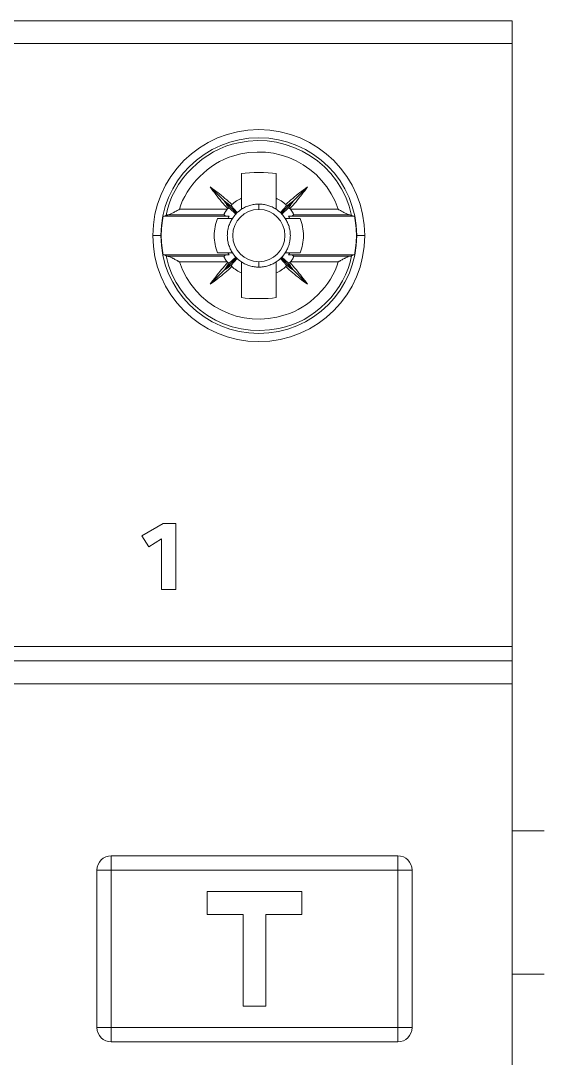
# Model space of a CAD drawing. Header units: millimetres. Extents: x 1359 to 3577, y 1336 to 3557.
# Drawn here: x 2303.99 to 2322.26, y 2776.12 to 2812.34 of the extents above; entities that cross this region are included whole.
import ezdxf

# ---------------------------------------------------------------- set-up
doc = ezdxf.new("R2010")
doc.units = ezdxf.units.MM
doc.layers.add('000-PI-Oprema', color=30, linetype='Continuous', lineweight=5)
doc.layers.add('002-PI-Kabelska kanalica', color=150, linetype='Continuous')

msp = doc.modelspace()

# ---------------------------------------------------------------- linework, layer by layer
at = {"layer": '000-PI-Oprema', "color": 0, "linetype": 'ByBlock', "lineweight": 0, "ltscale": 0.25}
for points in [[(2303.748, 2812.344), (2321.15, 2812.344)], [(2321.15, 2812.344), (2321.15, 2811.544)], [(2321.15, 2811.544), (2303.748, 2811.544)], [(2321.15, 2790.491), (2321.15, 2811.544)], [(2311.699, 2807.007), (2311.699, 2806.149)], [(2312.899, 2807.007), (2312.899, 2806.149)], [(2310.602, 2806.54), (2311.089, 2806.053)], [(2313.509, 2806.053), (2313.996, 2806.54)], [(2311.089, 2806.053), (2311.521, 2805.62)], [(2313.077, 2805.62), (2313.509, 2806.053)], [(2309.53, 2805.762), (2311.194, 2805.762)], [(2311.495, 2805.594), (2311.265, 2805.809)], [(2311.332, 2805.876), (2311.548, 2805.647)], [(2312.299, 2805.943), (2312.299, 2805.755)], [(2313.05, 2805.647), (2313.265, 2805.876)], [(2313.333, 2805.809), (2313.102, 2805.594)], [(2313.403, 2805.762), (2315.068, 2805.762)], [(2309.022, 2805.518), (2311.142, 2805.518)], [(2311.085, 2805.563), (2309.126, 2805.563)], [(2311.213, 2805.443), (2310.859, 2805.443)], [(2313.738, 2805.443), (2313.385, 2805.443)], [(2313.455, 2805.518), (2315.575, 2805.518)], [(2315.472, 2805.563), (2313.513, 2805.563)], [(2308.598, 2804.843), (2308.88, 2804.843)], [(2308.892, 2804.843), (2308.88, 2804.843)], [(2315.706, 2804.843), (2315.717, 2804.843)], [(2315.999, 2804.843), (2315.717, 2804.843)], [(2310.859, 2804.242), (2311.213, 2804.242)], [(2313.385, 2804.242), (2313.738, 2804.242)], [(2309.022, 2804.168), (2311.142, 2804.168)], [(2311.085, 2804.123), (2309.126, 2804.123)], [(2309.53, 2803.923), (2311.194, 2803.923)], [(2311.089, 2803.633), (2311.521, 2804.065)], [(2311.265, 2803.877), (2311.495, 2804.092)], [(2311.548, 2804.039), (2311.332, 2803.809)], [(2312.299, 2803.743), (2312.299, 2803.931)], [(2313.265, 2803.809), (2313.05, 2804.039)], [(2313.077, 2804.065), (2313.509, 2803.633)], [(2313.102, 2804.092), (2313.333, 2803.877)], [(2313.403, 2803.923), (2315.068, 2803.923)], [(2313.455, 2804.168), (2315.575, 2804.168)], [(2315.472, 2804.123), (2313.513, 2804.123)], [(2310.602, 2803.146), (2311.089, 2803.633)], [(2311.699, 2803.537), (2311.699, 2802.678)], [(2312.899, 2803.537), (2312.899, 2802.678)], [(2313.509, 2803.633), (2313.996, 2803.146)], [(2308.219, 2794.36), (2308.954, 2794.791)], [(2308.954, 2794.791), (2309.399, 2794.791)], [(2309.399, 2794.791), (2309.399, 2792.491)], [(2308.453, 2793.975), (2308.219, 2794.36)], [(2308.219, 2794.36), (2308.453, 2793.975)], [(2308.453, 2793.975), (2308.898, 2794.252)], [(2308.898, 2794.252), (2308.453, 2793.975)], [(2308.898, 2792.491), (2308.898, 2794.252)], [(2309.399, 2792.491), (2308.898, 2792.491)], [(2308.898, 2792.491), (2309.399, 2792.491)], [(2285.746, 2790.491), (2321.15, 2790.491)], [(2321.15, 2790.491), (2321.15, 2789.991)], [(2285.746, 2789.991), (2321.15, 2789.991)], [(2321.15, 2789.991), (2321.15, 2789.191)], [(2321.15, 2789.191), (2285.746, 2789.191)], [(2321.15, 2745.685), (2321.15, 2789.191)], [(2307.148, 2783.19), (2307.148, 2782.69)], [(2307.148, 2783.19), (2317.15, 2783.19)], [(2317.15, 2783.19), (2317.15, 2782.69)], [(2306.648, 2777.189), (2306.648, 2782.69)], [(2306.648, 2782.69), (2307.148, 2782.69)], [(2317.15, 2782.69), (2307.148, 2782.69)], [(2307.148, 2782.69), (2307.148, 2777.189)], [(2317.15, 2782.69), (2317.65, 2782.69)], [(2317.15, 2777.189), (2317.15, 2782.69)], [(2317.65, 2782.69), (2317.65, 2777.189)], [(2310.499, 2781.94), (2310.499, 2781.14)], [(2313.799, 2781.94), (2310.499, 2781.94)], [(2313.799, 2781.14), (2313.799, 2781.94)], [(2310.499, 2781.14), (2311.749, 2781.14)], [(2311.749, 2781.14), (2311.749, 2777.939)], [(2312.549, 2781.14), (2313.799, 2781.14)], [(2312.549, 2777.939), (2312.549, 2781.14)], [(2311.749, 2777.939), (2312.549, 2777.939)], [(2306.648, 2777.189), (2307.148, 2777.189)], [(2307.148, 2777.189), (2317.15, 2777.189)], [(2307.148, 2776.689), (2307.148, 2777.189)], [(2317.65, 2777.189), (2317.15, 2777.189)], [(2317.15, 2777.189), (2317.15, 2776.689)], [(2317.15, 2776.689), (2307.148, 2776.689)]]:
    msp.add_lwpolyline(points, dxfattribs=at)
for points, knots in [([(2315.999, 2804.843), (2315.999, 2806.886), (2314.343, 2808.543), (2312.299, 2808.543), (2310.255, 2808.543), (2308.598, 2806.886), (2308.598, 2804.843), (2308.598, 2802.799), (2310.255, 2801.142), (2312.299, 2801.142), (2314.343, 2801.142), (2315.999, 2802.799), (2315.999, 2804.843), (2315.999, 2804.843), (2315.999, 2804.843), (2315.999, 2804.843)], [0, 0, 0, 0, 1, 1, 1, 2, 2, 2, 3, 3, 3, 4, 4, 4, 5, 5, 5, 5]), ([(2315.717, 2804.843), (2315.717, 2806.731), (2314.187, 2808.261), (2312.299, 2808.261), (2310.411, 2808.261), (2308.88, 2806.731), (2308.88, 2804.843)], [0, 0, 0, 0, 1, 1, 1, 2, 2, 2, 2]), ([(2309.059, 2805.547), (2309.265, 2806.747), (2310.395, 2807.876), (2311.594, 2808.083), (2313.384, 2808.472), (2315.15, 2807.337), (2315.539, 2805.547)], [0, 0, 0, 0, 1, 1, 1, 2, 2, 2, 2]), ([(2309.53, 2805.762), (2309.748, 2806.563), (2310.578, 2807.394), (2311.379, 2807.612), (2312.908, 2808.12), (2314.56, 2807.291), (2315.068, 2805.762)], [0, 0, 0, 0, 1, 1, 1, 2, 2, 2, 2]), ([(2310.602, 2806.54), (2310.691, 2806.477), (2310.778, 2806.413), (2310.863, 2806.347), (2310.949, 2806.28), (2311.033, 2806.212), (2311.115, 2806.142), (2311.197, 2806.072), (2311.277, 2806.001), (2311.356, 2805.927)], [0, 0, 0, 0, 1, 1, 1, 2, 2, 2, 3, 3, 3, 3]), ([(2311.214, 2805.786), (2311.141, 2805.864), (2311.069, 2805.945), (2311, 2806.027), (2310.93, 2806.109), (2310.861, 2806.192), (2310.795, 2806.278), (2310.729, 2806.364), (2310.664, 2806.451), (2310.602, 2806.54)], [0, 0, 0, 0, 1, 1, 1, 2, 2, 2, 3, 3, 3, 3]), ([(2313.242, 2805.927), (2313.32, 2806.001), (2313.401, 2806.072), (2313.483, 2806.142), (2313.565, 2806.212), (2313.649, 2806.28), (2313.734, 2806.347), (2313.82, 2806.413), (2313.907, 2806.477), (2313.996, 2806.54)], [0, 0, 0, 0, 1, 1, 1, 2, 2, 2, 3, 3, 3, 3]), ([(2313.996, 2806.54), (2313.933, 2806.451), (2313.869, 2806.364), (2313.802, 2806.278), (2313.736, 2806.192), (2313.668, 2806.109), (2313.598, 2806.027), (2313.528, 2805.945), (2313.457, 2805.864), (2313.384, 2805.786)], [0, 0, 0, 0, 1, 1, 1, 2, 2, 2, 3, 3, 3, 3]), ([(2311.089, 2806.053), (2311.117, 2806.011), (2311.146, 2805.97), (2311.175, 2805.929), (2311.204, 2805.889), (2311.234, 2805.849), (2311.265, 2805.809)], [0, 0, 0, 0, 1, 1, 1, 2, 2, 2, 2]), ([(2311.089, 2806.053), (2311.131, 2806.024), (2311.172, 2805.996), (2311.212, 2805.966), (2311.253, 2805.937), (2311.293, 2805.907), (2311.332, 2805.876)], [0, 0, 0, 0, 1, 1, 1, 2, 2, 2, 2]), ([(2311.699, 2806.149), (2311.699, 2806.105), (2311.699, 2806.061), (2311.699, 2806.018), (2311.699, 2805.975), (2311.699, 2805.933), (2311.699, 2805.891), (2311.699, 2805.849), (2311.699, 2805.807), (2311.699, 2805.765)], [0, 0, 0, 0, 1, 1, 1, 2, 2, 2, 3, 3, 3, 3]), ([(2312.899, 2805.765), (2312.899, 2805.807), (2312.899, 2805.848), (2312.899, 2805.891), (2312.899, 2805.933), (2312.899, 2805.975), (2312.899, 2806.018), (2312.899, 2806.061), (2312.899, 2806.105), (2312.899, 2806.149)], [0, 0, 0, 0, 1, 1, 1, 2, 2, 2, 3, 3, 3, 3]), ([(2313.509, 2806.053), (2313.467, 2806.024), (2313.426, 2805.996), (2313.385, 2805.966), (2313.345, 2805.937), (2313.305, 2805.907), (2313.265, 2805.876)], [0, 0, 0, 0, 1, 1, 1, 2, 2, 2, 2]), ([(2313.509, 2806.053), (2313.481, 2806.011), (2313.452, 2805.97), (2313.422, 2805.929), (2313.393, 2805.889), (2313.363, 2805.849), (2313.333, 2805.809)], [0, 0, 0, 0, 1, 1, 1, 2, 2, 2, 2]), ([(2309.126, 2805.563), (2309.137, 2805.565), (2309.149, 2805.567), (2309.163, 2805.572), (2309.176, 2805.576), (2309.19, 2805.583), (2309.205, 2805.589), (2309.22, 2805.596), (2309.237, 2805.604), (2309.254, 2805.612), (2309.27, 2805.62), (2309.287, 2805.629), (2309.305, 2805.639), (2309.323, 2805.648), (2309.342, 2805.658), (2309.36, 2805.668), (2309.379, 2805.679), (2309.398, 2805.689), (2309.417, 2805.7), (2309.435, 2805.71), (2309.455, 2805.721), (2309.473, 2805.731), (2309.493, 2805.742), (2309.511, 2805.752), (2309.53, 2805.762)], [0, 0, 0, 0, 1, 1, 1, 2, 2, 2, 3, 3, 3, 4, 4, 4, 5, 5, 5, 6, 6, 6, 7, 7, 7, 8, 8, 8, 8]), ([(2311.194, 2805.762), (2311.177, 2805.741), (2311.16, 2805.72), (2311.146, 2805.698), (2311.138, 2805.688), (2311.131, 2805.677), (2311.125, 2805.666), (2311.119, 2805.656), (2311.113, 2805.646), (2311.108, 2805.636), (2311.105, 2805.631), (2311.103, 2805.626), (2311.1, 2805.622), (2311.098, 2805.617), (2311.096, 2805.613), (2311.095, 2805.609), (2311.093, 2805.605), (2311.091, 2805.601), (2311.09, 2805.597), (2311.088, 2805.593), (2311.087, 2805.589), (2311.086, 2805.586), (2311.084, 2805.58), (2311.083, 2805.575), (2311.083, 2805.571), (2311.083, 2805.567), (2311.083, 2805.564), (2311.085, 2805.563)], [0, 0, 0, 0, 1, 1, 1, 2, 2, 2, 3, 3, 3, 4, 4, 4, 5, 5, 5, 6, 6, 6, 7, 7, 7, 8, 8, 8, 9, 9, 9, 9]), ([(2311.265, 2805.809), (2311.261, 2805.806), (2311.258, 2805.804), (2311.254, 2805.802), (2311.251, 2805.8), (2311.248, 2805.798), (2311.245, 2805.796), (2311.242, 2805.795), (2311.24, 2805.793), (2311.237, 2805.792), (2311.234, 2805.791), (2311.232, 2805.79), (2311.229, 2805.789), (2311.227, 2805.789), (2311.224, 2805.788), (2311.221, 2805.787), (2311.219, 2805.787), (2311.217, 2805.787), (2311.214, 2805.786)], [0, 0, 0, 0, 1, 1, 1, 2, 2, 2, 3, 3, 3, 4, 4, 4, 5, 5, 5, 6, 6, 6, 6]), ([(2311.356, 2805.927), (2311.355, 2805.925), (2311.355, 2805.922), (2311.354, 2805.92), (2311.354, 2805.917), (2311.353, 2805.915), (2311.352, 2805.912), (2311.352, 2805.91), (2311.35, 2805.907), (2311.35, 2805.904), (2311.348, 2805.902), (2311.347, 2805.899), (2311.345, 2805.896), (2311.344, 2805.893), (2311.342, 2805.89), (2311.34, 2805.887), (2311.338, 2805.884), (2311.335, 2805.88), (2311.332, 2805.876)], [0, 0, 0, 0, 1, 1, 1, 2, 2, 2, 3, 3, 3, 4, 4, 4, 5, 5, 5, 6, 6, 6, 6]), ([(2312.299, 2803.931), (2311.795, 2803.931), (2311.387, 2804.339), (2311.387, 2804.843), (2311.387, 2805.346), (2311.795, 2805.755), (2312.299, 2805.755)], [0, 0, 0, 0, 1, 1, 1, 2, 2, 2, 2]), ([(2312.299, 2805.943), (2312.246, 2805.943), (2312.193, 2805.939), (2312.141, 2805.931), (2312.089, 2805.924), (2312.038, 2805.912), (2311.987, 2805.897), (2311.961, 2805.89), (2311.936, 2805.881), (2311.911, 2805.872), (2311.886, 2805.863), (2311.862, 2805.852), (2311.838, 2805.841), (2311.79, 2805.819), (2311.744, 2805.794), (2311.699, 2805.765)], [0, 0, 0, 0, 1, 1, 1, 2, 2, 2, 3, 3, 3, 4, 4, 4, 5, 5, 5, 5]), ([(2312.899, 2805.765), (2312.854, 2805.794), (2312.808, 2805.819), (2312.76, 2805.841), (2312.712, 2805.863), (2312.663, 2805.882), (2312.613, 2805.897), (2312.587, 2805.904), (2312.562, 2805.911), (2312.535, 2805.917), (2312.509, 2805.922), (2312.484, 2805.927), (2312.457, 2805.931), (2312.405, 2805.939), (2312.352, 2805.943), (2312.299, 2805.943)], [0, 0, 0, 0, 1, 1, 1, 2, 2, 2, 3, 3, 3, 4, 4, 4, 5, 5, 5, 5]), ([(2312.299, 2805.755), (2312.803, 2805.755), (2313.211, 2805.346), (2313.211, 2804.843), (2313.211, 2804.339), (2312.803, 2803.931), (2312.299, 2803.931)], [0, 0, 0, 0, 1, 1, 1, 2, 2, 2, 2]), ([(2313.265, 2805.876), (2313.262, 2805.88), (2313.26, 2805.884), (2313.258, 2805.887), (2313.256, 2805.89), (2313.254, 2805.893), (2313.252, 2805.896), (2313.251, 2805.899), (2313.25, 2805.902), (2313.248, 2805.904), (2313.247, 2805.907), (2313.246, 2805.91), (2313.246, 2805.913), (2313.245, 2805.915), (2313.244, 2805.917), (2313.244, 2805.92), (2313.243, 2805.922), (2313.242, 2805.925), (2313.242, 2805.927)], [0, 0, 0, 0, 1, 1, 1, 2, 2, 2, 3, 3, 3, 4, 4, 4, 5, 5, 5, 6, 6, 6, 6]), ([(2313.384, 2805.786), (2313.381, 2805.787), (2313.379, 2805.787), (2313.376, 2805.787), (2313.374, 2805.788), (2313.371, 2805.789), (2313.368, 2805.789), (2313.366, 2805.79), (2313.364, 2805.791), (2313.361, 2805.792), (2313.358, 2805.793), (2313.355, 2805.795), (2313.353, 2805.796), (2313.349, 2805.798), (2313.346, 2805.8), (2313.343, 2805.802), (2313.34, 2805.804), (2313.337, 2805.806), (2313.333, 2805.809)], [0, 0, 0, 0, 1, 1, 1, 2, 2, 2, 3, 3, 3, 4, 4, 4, 5, 5, 5, 6, 6, 6, 6]), ([(2313.513, 2805.563), (2313.514, 2805.564), (2313.515, 2805.567), (2313.515, 2805.571), (2313.515, 2805.573), (2313.514, 2805.575), (2313.514, 2805.578), (2313.514, 2805.58), (2313.513, 2805.583), (2313.512, 2805.586), (2313.511, 2805.589), (2313.51, 2805.593), (2313.508, 2805.596), (2313.507, 2805.6), (2313.505, 2805.604), (2313.503, 2805.608), (2313.5, 2805.617), (2313.495, 2805.626), (2313.49, 2805.636), (2313.488, 2805.64), (2313.485, 2805.646), (2313.482, 2805.651), (2313.479, 2805.656), (2313.476, 2805.661), (2313.473, 2805.666), (2313.47, 2805.671), (2313.466, 2805.677), (2313.463, 2805.682), (2313.459, 2805.687), (2313.456, 2805.693), (2313.452, 2805.698), (2313.437, 2805.72), (2313.421, 2805.741), (2313.403, 2805.762)], [0, 0, 0, 0, 1, 1, 1, 2, 2, 2, 3, 3, 3, 4, 4, 4, 5, 5, 5, 6, 6, 6, 7, 7, 7, 8, 8, 8, 9, 9, 9, 10, 10, 10, 11, 11, 11, 11]), ([(2315.068, 2805.762), (2315.086, 2805.752), (2315.105, 2805.742), (2315.124, 2805.731), (2315.143, 2805.721), (2315.162, 2805.71), (2315.18, 2805.7), (2315.199, 2805.689), (2315.218, 2805.679), (2315.237, 2805.669), (2315.255, 2805.659), (2315.273, 2805.649), (2315.291, 2805.639), (2315.309, 2805.63), (2315.327, 2805.621), (2315.343, 2805.612), (2315.36, 2805.604), (2315.376, 2805.596), (2315.392, 2805.589), (2315.407, 2805.583), (2315.422, 2805.577), (2315.435, 2805.572), (2315.449, 2805.567), (2315.461, 2805.565), (2315.472, 2805.563)], [0, 0, 0, 0, 1, 1, 1, 2, 2, 2, 3, 3, 3, 4, 4, 4, 5, 5, 5, 6, 6, 6, 7, 7, 7, 8, 8, 8, 8]), ([(2309.022, 2805.518), (2309.015, 2805.518), (2309.008, 2805.518), (2309.001, 2805.518), (2308.994, 2805.518), (2308.988, 2805.518), (2308.981, 2805.518), (2308.974, 2805.518), (2308.967, 2805.518), (2308.96, 2805.518)], [0, 0, 0, 0, 1, 1, 1, 2, 2, 2, 3, 3, 3, 3]), ([(2309.059, 2805.547), (2309.052, 2805.542), (2309.046, 2805.537), (2309.04, 2805.532), (2309.034, 2805.527), (2309.028, 2805.523), (2309.022, 2805.518)], [0, 0, 0, 0, 1, 1, 1, 2, 2, 2, 2]), ([(2309.059, 2805.547), (2309.062, 2805.55), (2309.07, 2805.553), (2309.081, 2805.555), (2309.087, 2805.557), (2309.093, 2805.558), (2309.101, 2805.559), (2309.108, 2805.561), (2309.117, 2805.562), (2309.126, 2805.563)], [0, 0, 0, 0, 1, 1, 1, 2, 2, 2, 3, 3, 3, 3]), ([(2310.859, 2805.443), (2310.782, 2805.256), (2310.74, 2805.05), (2310.74, 2804.843), (2310.74, 2804.636), (2310.782, 2804.429), (2310.859, 2804.242)], [0, 0, 0, 0, 1, 1, 1, 2, 2, 2, 2]), ([(2311.085, 2805.563), (2311.094, 2805.556), (2311.104, 2805.548), (2311.114, 2805.541), (2311.123, 2805.533), (2311.133, 2805.525), (2311.142, 2805.518)], [0, 0, 0, 0, 1, 1, 1, 2, 2, 2, 2]), ([(2311.258, 2805.518), (2311.239, 2805.518), (2311.219, 2805.518), (2311.2, 2805.518), (2311.181, 2805.518), (2311.162, 2805.518), (2311.142, 2805.518)], [0, 0, 0, 0, 1, 1, 1, 2, 2, 2, 2]), ([(2311.377, 2805.443), (2311.347, 2805.398), (2311.322, 2805.352), (2311.301, 2805.304), (2311.279, 2805.256), (2311.26, 2805.207), (2311.245, 2805.156), (2311.241, 2805.144), (2311.237, 2805.131), (2311.234, 2805.118), (2311.231, 2805.105), (2311.228, 2805.092), (2311.225, 2805.079), (2311.219, 2805.053), (2311.214, 2805.027), (2311.21, 2805.001), (2311.203, 2804.949), (2311.199, 2804.896), (2311.199, 2804.844), (2311.199, 2804.817), (2311.2, 2804.791), (2311.201, 2804.765), (2311.203, 2804.738), (2311.206, 2804.712), (2311.21, 2804.685), (2311.218, 2804.633), (2311.229, 2804.581), (2311.244, 2804.531), (2311.259, 2804.481), (2311.278, 2804.431), (2311.3, 2804.382), (2311.322, 2804.334), (2311.347, 2804.287), (2311.377, 2804.242)], [0, 0, 0, 0, 1, 1, 1, 2, 2, 2, 3, 3, 3, 4, 4, 4, 5, 5, 5, 6, 6, 6, 7, 7, 7, 8, 8, 8, 9, 9, 9, 10, 10, 10, 11, 11, 11, 11]), ([(2311.377, 2805.443), (2311.35, 2805.443), (2311.323, 2805.443), (2311.295, 2805.443), (2311.268, 2805.443), (2311.241, 2805.443), (2311.213, 2805.443)], [0, 0, 0, 0, 1, 1, 1, 2, 2, 2, 2]), ([(2313.385, 2805.443), (2313.357, 2805.443), (2313.33, 2805.443), (2313.303, 2805.443), (2313.275, 2805.443), (2313.248, 2805.443), (2313.221, 2805.443)], [0, 0, 0, 0, 1, 1, 1, 2, 2, 2, 2]), ([(2313.221, 2804.242), (2313.25, 2804.287), (2313.275, 2804.334), (2313.297, 2804.382), (2313.319, 2804.429), (2313.338, 2804.478), (2313.353, 2804.529), (2313.357, 2804.542), (2313.36, 2804.555), (2313.364, 2804.568), (2313.367, 2804.58), (2313.37, 2804.594), (2313.373, 2804.606), (2313.379, 2804.632), (2313.384, 2804.659), (2313.387, 2804.684), (2313.395, 2804.736), (2313.399, 2804.789), (2313.399, 2804.842), (2313.399, 2804.868), (2313.398, 2804.894), (2313.396, 2804.921), (2313.394, 2804.947), (2313.391, 2804.974), (2313.388, 2805), (2313.38, 2805.053), (2313.368, 2805.104), (2313.353, 2805.155), (2313.339, 2805.205), (2313.32, 2805.255), (2313.298, 2805.303), (2313.276, 2805.351), (2313.25, 2805.398), (2313.221, 2805.443)], [0, 0, 0, 0, 1, 1, 1, 2, 2, 2, 3, 3, 3, 4, 4, 4, 5, 5, 5, 6, 6, 6, 7, 7, 7, 8, 8, 8, 9, 9, 9, 10, 10, 10, 11, 11, 11, 11]), ([(2313.455, 2805.518), (2313.436, 2805.518), (2313.417, 2805.518), (2313.397, 2805.518), (2313.378, 2805.518), (2313.359, 2805.518), (2313.34, 2805.518)], [0, 0, 0, 0, 1, 1, 1, 2, 2, 2, 2]), ([(2313.455, 2805.518), (2313.465, 2805.525), (2313.474, 2805.533), (2313.484, 2805.541), (2313.494, 2805.548), (2313.503, 2805.556), (2313.513, 2805.563)], [0, 0, 0, 0, 1, 1, 1, 2, 2, 2, 2]), ([(2313.738, 2804.242), (2313.816, 2804.429), (2313.858, 2804.636), (2313.858, 2804.843), (2313.858, 2805.05), (2313.816, 2805.256), (2313.738, 2805.443)], [0, 0, 0, 0, 1, 1, 1, 2, 2, 2, 2]), ([(2315.472, 2805.563), (2315.49, 2805.561), (2315.505, 2805.558), (2315.517, 2805.556), (2315.522, 2805.554), (2315.527, 2805.553), (2315.531, 2805.552), (2315.535, 2805.55), (2315.537, 2805.548), (2315.539, 2805.547)], [0, 0, 0, 0, 1, 1, 1, 2, 2, 2, 3, 3, 3, 3]), ([(2315.575, 2805.518), (2315.569, 2805.523), (2315.564, 2805.527), (2315.557, 2805.532), (2315.551, 2805.537), (2315.545, 2805.542), (2315.539, 2805.547)], [0, 0, 0, 0, 1, 1, 1, 2, 2, 2, 2]), ([(2315.638, 2805.518), (2315.631, 2805.518), (2315.624, 2805.518), (2315.617, 2805.518), (2315.61, 2805.518), (2315.603, 2805.518), (2315.596, 2805.518), (2315.589, 2805.518), (2315.582, 2805.518), (2315.575, 2805.518)], [0, 0, 0, 0, 1, 1, 1, 2, 2, 2, 3, 3, 3, 3]), ([(2308.88, 2804.843), (2308.88, 2802.955), (2310.411, 2801.424), (2312.299, 2801.424), (2314.187, 2801.424), (2315.717, 2802.955), (2315.717, 2804.843)], [0, 0, 0, 0, 1, 1, 1, 2, 2, 2, 2]), ([(2311.213, 2804.242), (2311.241, 2804.242), (2311.268, 2804.242), (2311.295, 2804.242), (2311.323, 2804.242), (2311.35, 2804.242), (2311.377, 2804.242)], [0, 0, 0, 0, 1, 1, 1, 2, 2, 2, 2]), ([(2313.221, 2804.242), (2313.248, 2804.242), (2313.275, 2804.242), (2313.302, 2804.242), (2313.33, 2804.242), (2313.357, 2804.242), (2313.385, 2804.242)], [0, 0, 0, 0, 1, 1, 1, 2, 2, 2, 2]), ([(2308.96, 2804.168), (2308.967, 2804.168), (2308.974, 2804.168), (2308.981, 2804.168), (2308.988, 2804.168), (2308.994, 2804.168), (2309.001, 2804.168), (2309.008, 2804.168), (2309.015, 2804.168), (2309.022, 2804.168)], [0, 0, 0, 0, 1, 1, 1, 2, 2, 2, 3, 3, 3, 3]), ([(2309.022, 2804.168), (2309.028, 2804.163), (2309.034, 2804.158), (2309.04, 2804.153), (2309.046, 2804.148), (2309.052, 2804.143), (2309.059, 2804.138)], [0, 0, 0, 0, 1, 1, 1, 2, 2, 2, 2]), ([(2315.539, 2804.138), (2315.332, 2802.938), (2314.203, 2801.809), (2313.003, 2801.602), (2311.214, 2801.213), (2309.447, 2802.349), (2309.059, 2804.138)], [0, 0, 0, 0, 1, 1, 1, 2, 2, 2, 2]), ([(2309.126, 2804.123), (2309.107, 2804.125), (2309.092, 2804.127), (2309.081, 2804.13), (2309.075, 2804.132), (2309.071, 2804.133), (2309.067, 2804.134), (2309.063, 2804.136), (2309.06, 2804.137), (2309.059, 2804.138)], [0, 0, 0, 0, 1, 1, 1, 2, 2, 2, 3, 3, 3, 3]), ([(2309.53, 2803.923), (2309.525, 2803.926), (2309.521, 2803.928), (2309.516, 2803.931), (2309.512, 2803.933), (2309.507, 2803.936), (2309.502, 2803.938), (2309.493, 2803.943), (2309.484, 2803.948), (2309.475, 2803.954), (2309.456, 2803.964), (2309.438, 2803.974), (2309.42, 2803.984), (2309.384, 2804.004), (2309.349, 2804.023), (2309.313, 2804.042), (2309.305, 2804.047), (2309.296, 2804.052), (2309.287, 2804.056), (2309.279, 2804.061), (2309.27, 2804.065), (2309.262, 2804.07), (2309.245, 2804.078), (2309.228, 2804.086), (2309.212, 2804.093), (2309.196, 2804.101), (2309.18, 2804.107), (2309.166, 2804.112), (2309.159, 2804.115), (2309.152, 2804.117), (2309.145, 2804.118), (2309.138, 2804.12), (2309.132, 2804.122), (2309.126, 2804.123)], [0, 0, 0, 0, 1, 1, 1, 2, 2, 2, 3, 3, 3, 4, 4, 4, 5, 5, 5, 6, 6, 6, 7, 7, 7, 8, 8, 8, 9, 9, 9, 10, 10, 10, 11, 11, 11, 11]), ([(2315.068, 2803.923), (2314.85, 2803.122), (2314.019, 2802.291), (2313.218, 2802.074), (2311.689, 2801.566), (2310.038, 2802.394), (2309.53, 2803.923)], [0, 0, 0, 0, 1, 1, 1, 2, 2, 2, 2]), ([(2310.602, 2803.146), (2310.664, 2803.234), (2310.729, 2803.322), (2310.795, 2803.407), (2310.861, 2803.493), (2310.93, 2803.577), (2311, 2803.659), (2311.069, 2803.741), (2311.141, 2803.821), (2311.214, 2803.899)], [0, 0, 0, 0, 1, 1, 1, 2, 2, 2, 3, 3, 3, 3]), ([(2311.085, 2804.123), (2311.083, 2804.121), (2311.083, 2804.118), (2311.083, 2804.115), (2311.083, 2804.113), (2311.083, 2804.111), (2311.084, 2804.108), (2311.084, 2804.105), (2311.085, 2804.103), (2311.086, 2804.099), (2311.087, 2804.096), (2311.088, 2804.093), (2311.089, 2804.089), (2311.091, 2804.085), (2311.093, 2804.081), (2311.094, 2804.077), (2311.098, 2804.069), (2311.102, 2804.06), (2311.108, 2804.05), (2311.11, 2804.045), (2311.113, 2804.04), (2311.116, 2804.035), (2311.119, 2804.03), (2311.121, 2804.024), (2311.125, 2804.019), (2311.128, 2804.014), (2311.131, 2804.009), (2311.135, 2804.003), (2311.138, 2803.998), (2311.142, 2803.992), (2311.146, 2803.987), (2311.16, 2803.965), (2311.177, 2803.944), (2311.194, 2803.923)], [0, 0, 0, 0, 1, 1, 1, 2, 2, 2, 3, 3, 3, 4, 4, 4, 5, 5, 5, 6, 6, 6, 7, 7, 7, 8, 8, 8, 9, 9, 9, 10, 10, 10, 11, 11, 11, 11]), ([(2311.142, 2804.168), (2311.133, 2804.16), (2311.123, 2804.153), (2311.114, 2804.145), (2311.104, 2804.138), (2311.094, 2804.13), (2311.085, 2804.123)], [0, 0, 0, 0, 1, 1, 1, 2, 2, 2, 2]), ([(2311.089, 2803.633), (2311.117, 2803.675), (2311.146, 2803.716), (2311.175, 2803.756), (2311.204, 2803.797), (2311.234, 2803.837), (2311.265, 2803.877)], [0, 0, 0, 0, 1, 1, 1, 2, 2, 2, 2]), ([(2311.142, 2804.168), (2311.162, 2804.168), (2311.181, 2804.168), (2311.2, 2804.168), (2311.219, 2804.168), (2311.239, 2804.168), (2311.258, 2804.168)], [0, 0, 0, 0, 1, 1, 1, 2, 2, 2, 2]), ([(2311.214, 2803.899), (2311.217, 2803.899), (2311.219, 2803.899), (2311.221, 2803.898), (2311.224, 2803.898), (2311.227, 2803.897), (2311.229, 2803.896), (2311.232, 2803.895), (2311.234, 2803.895), (2311.237, 2803.893), (2311.24, 2803.892), (2311.243, 2803.891), (2311.245, 2803.889), (2311.248, 2803.888), (2311.251, 2803.886), (2311.254, 2803.884), (2311.258, 2803.882), (2311.261, 2803.879), (2311.265, 2803.877)], [0, 0, 0, 0, 1, 1, 1, 2, 2, 2, 3, 3, 3, 4, 4, 4, 5, 5, 5, 6, 6, 6, 6]), ([(2311.699, 2803.921), (2311.744, 2803.892), (2311.79, 2803.866), (2311.837, 2803.844), (2311.885, 2803.822), (2311.935, 2803.804), (2311.985, 2803.789), (2312.01, 2803.781), (2312.036, 2803.775), (2312.062, 2803.769), (2312.088, 2803.763), (2312.114, 2803.758), (2312.141, 2803.754), (2312.193, 2803.746), (2312.246, 2803.743), (2312.299, 2803.743)], [0, 0, 0, 0, 1, 1, 1, 2, 2, 2, 3, 3, 3, 4, 4, 4, 5, 5, 5, 5]), ([(2311.699, 2803.921), (2311.699, 2803.879), (2311.699, 2803.837), (2311.699, 2803.795), (2311.699, 2803.753), (2311.699, 2803.71), (2311.699, 2803.667), (2311.699, 2803.624), (2311.699, 2803.58), (2311.699, 2803.537)], [0, 0, 0, 0, 1, 1, 1, 2, 2, 2, 3, 3, 3, 3]), ([(2312.299, 2803.743), (2312.352, 2803.743), (2312.405, 2803.746), (2312.457, 2803.754), (2312.509, 2803.762), (2312.56, 2803.773), (2312.611, 2803.788), (2312.636, 2803.796), (2312.661, 2803.804), (2312.686, 2803.814), (2312.711, 2803.823), (2312.736, 2803.833), (2312.76, 2803.844), (2312.808, 2803.866), (2312.854, 2803.892), (2312.899, 2803.921)], [0, 0, 0, 0, 1, 1, 1, 2, 2, 2, 3, 3, 3, 4, 4, 4, 5, 5, 5, 5]), ([(2312.899, 2803.537), (2312.899, 2803.58), (2312.899, 2803.624), (2312.899, 2803.667), (2312.899, 2803.71), (2312.899, 2803.753), (2312.899, 2803.795), (2312.899, 2803.837), (2312.899, 2803.879), (2312.899, 2803.921)], [0, 0, 0, 0, 1, 1, 1, 2, 2, 2, 3, 3, 3, 3]), ([(2313.333, 2803.877), (2313.337, 2803.879), (2313.34, 2803.882), (2313.343, 2803.884), (2313.346, 2803.886), (2313.349, 2803.888), (2313.353, 2803.889), (2313.355, 2803.891), (2313.358, 2803.892), (2313.361, 2803.893), (2313.364, 2803.895), (2313.366, 2803.895), (2313.368, 2803.896), (2313.371, 2803.897), (2313.374, 2803.898), (2313.376, 2803.898), (2313.379, 2803.899), (2313.381, 2803.899), (2313.384, 2803.899)], [0, 0, 0, 0, 1, 1, 1, 2, 2, 2, 3, 3, 3, 4, 4, 4, 5, 5, 5, 6, 6, 6, 6]), ([(2313.509, 2803.633), (2313.481, 2803.675), (2313.452, 2803.716), (2313.422, 2803.756), (2313.393, 2803.797), (2313.363, 2803.837), (2313.333, 2803.877)], [0, 0, 0, 0, 1, 1, 1, 2, 2, 2, 2]), ([(2313.34, 2804.168), (2313.359, 2804.168), (2313.378, 2804.168), (2313.397, 2804.168), (2313.417, 2804.168), (2313.436, 2804.168), (2313.455, 2804.168)], [0, 0, 0, 0, 1, 1, 1, 2, 2, 2, 2]), ([(2313.384, 2803.899), (2313.457, 2803.821), (2313.528, 2803.741), (2313.598, 2803.659), (2313.668, 2803.577), (2313.736, 2803.493), (2313.802, 2803.407), (2313.869, 2803.322), (2313.933, 2803.234), (2313.996, 2803.146)], [0, 0, 0, 0, 1, 1, 1, 2, 2, 2, 3, 3, 3, 3]), ([(2313.403, 2803.923), (2313.421, 2803.944), (2313.437, 2803.965), (2313.452, 2803.987), (2313.459, 2803.998), (2313.466, 2804.009), (2313.473, 2804.019), (2313.479, 2804.03), (2313.485, 2804.04), (2313.49, 2804.05), (2313.493, 2804.054), (2313.495, 2804.059), (2313.497, 2804.064), (2313.499, 2804.068), (2313.501, 2804.073), (2313.503, 2804.077), (2313.505, 2804.081), (2313.507, 2804.085), (2313.508, 2804.089), (2313.51, 2804.092), (2313.511, 2804.096), (2313.512, 2804.099), (2313.514, 2804.105), (2313.515, 2804.111), (2313.515, 2804.115), (2313.515, 2804.118), (2313.514, 2804.121), (2313.513, 2804.123)], [0, 0, 0, 0, 1, 1, 1, 2, 2, 2, 3, 3, 3, 4, 4, 4, 5, 5, 5, 6, 6, 6, 7, 7, 7, 8, 8, 8, 9, 9, 9, 9]), ([(2313.513, 2804.123), (2313.503, 2804.13), (2313.494, 2804.138), (2313.484, 2804.145), (2313.474, 2804.153), (2313.465, 2804.16), (2313.455, 2804.168)], [0, 0, 0, 0, 1, 1, 1, 2, 2, 2, 2]), ([(2315.472, 2804.123), (2315.46, 2804.121), (2315.446, 2804.117), (2315.432, 2804.112), (2315.424, 2804.109), (2315.417, 2804.107), (2315.409, 2804.104), (2315.402, 2804.101), (2315.394, 2804.097), (2315.386, 2804.093), (2315.37, 2804.086), (2315.353, 2804.078), (2315.336, 2804.07), (2315.328, 2804.065), (2315.319, 2804.061), (2315.311, 2804.056), (2315.302, 2804.052), (2315.293, 2804.047), (2315.285, 2804.043), (2315.249, 2804.024), (2315.214, 2804.004), (2315.178, 2803.984), (2315.159, 2803.974), (2315.141, 2803.964), (2315.123, 2803.954), (2315.114, 2803.949), (2315.105, 2803.943), (2315.095, 2803.939), (2315.086, 2803.933), (2315.077, 2803.928), (2315.068, 2803.923)], [0, 0, 0, 0, 1, 1, 1, 2, 2, 2, 3, 3, 3, 4, 4, 4, 5, 5, 5, 6, 6, 6, 7, 7, 7, 8, 8, 8, 9, 9, 9, 10, 10, 10, 10]), ([(2315.539, 2804.138), (2315.536, 2804.136), (2315.528, 2804.133), (2315.517, 2804.13), (2315.511, 2804.129), (2315.504, 2804.127), (2315.497, 2804.126), (2315.489, 2804.125), (2315.481, 2804.124), (2315.472, 2804.123)], [0, 0, 0, 0, 1, 1, 1, 2, 2, 2, 3, 3, 3, 3]), ([(2315.539, 2804.138), (2315.545, 2804.143), (2315.551, 2804.148), (2315.557, 2804.153), (2315.564, 2804.158), (2315.569, 2804.163), (2315.575, 2804.168)], [0, 0, 0, 0, 1, 1, 1, 2, 2, 2, 2]), ([(2315.575, 2804.168), (2315.582, 2804.168), (2315.589, 2804.168), (2315.596, 2804.168), (2315.603, 2804.168), (2315.61, 2804.168), (2315.617, 2804.168), (2315.624, 2804.168), (2315.631, 2804.168), (2315.638, 2804.168)], [0, 0, 0, 0, 1, 1, 1, 2, 2, 2, 3, 3, 3, 3]), ([(2311.356, 2803.758), (2311.277, 2803.685), (2311.197, 2803.613), (2311.115, 2803.543), (2311.033, 2803.474), (2310.949, 2803.405), (2310.863, 2803.339), (2310.778, 2803.273), (2310.691, 2803.208), (2310.602, 2803.146)], [0, 0, 0, 0, 1, 1, 1, 2, 2, 2, 3, 3, 3, 3]), ([(2311.089, 2803.633), (2311.131, 2803.661), (2311.172, 2803.69), (2311.212, 2803.719), (2311.253, 2803.748), (2311.293, 2803.778), (2311.332, 2803.809)], [0, 0, 0, 0, 1, 1, 1, 2, 2, 2, 2]), ([(2311.332, 2803.809), (2311.336, 2803.805), (2311.338, 2803.801), (2311.34, 2803.798), (2311.342, 2803.795), (2311.344, 2803.792), (2311.345, 2803.789), (2311.347, 2803.786), (2311.348, 2803.784), (2311.35, 2803.781), (2311.35, 2803.778), (2311.352, 2803.776), (2311.352, 2803.773), (2311.353, 2803.77), (2311.354, 2803.768), (2311.354, 2803.766), (2311.355, 2803.763), (2311.355, 2803.76), (2311.356, 2803.758)], [0, 0, 0, 0, 1, 1, 1, 2, 2, 2, 3, 3, 3, 4, 4, 4, 5, 5, 5, 6, 6, 6, 6]), ([(2313.242, 2803.758), (2313.242, 2803.76), (2313.243, 2803.763), (2313.244, 2803.766), (2313.244, 2803.768), (2313.245, 2803.77), (2313.246, 2803.773), (2313.246, 2803.776), (2313.247, 2803.778), (2313.248, 2803.781), (2313.25, 2803.784), (2313.251, 2803.786), (2313.253, 2803.789), (2313.254, 2803.792), (2313.256, 2803.795), (2313.258, 2803.799), (2313.26, 2803.801), (2313.262, 2803.805), (2313.265, 2803.809)], [0, 0, 0, 0, 1, 1, 1, 2, 2, 2, 3, 3, 3, 4, 4, 4, 5, 5, 5, 6, 6, 6, 6]), ([(2313.996, 2803.146), (2313.907, 2803.208), (2313.82, 2803.273), (2313.734, 2803.339), (2313.649, 2803.405), (2313.565, 2803.474), (2313.483, 2803.543), (2313.401, 2803.613), (2313.32, 2803.685), (2313.242, 2803.758)], [0, 0, 0, 0, 1, 1, 1, 2, 2, 2, 3, 3, 3, 3]), ([(2313.509, 2803.633), (2313.467, 2803.661), (2313.426, 2803.69), (2313.385, 2803.719), (2313.345, 2803.748), (2313.305, 2803.778), (2313.265, 2803.809)], [0, 0, 0, 0, 1, 1, 1, 2, 2, 2, 2])]:
    msp.add_open_spline(points, degree=3, knots=knots, dxfattribs=at)
for points in [[(2311.699, 2807.007), (2312.01, 2807.055), (2312.588, 2807.055), (2312.899, 2807.007)], [(2311.699, 2806.149), (2311.599, 2806.108), (2311.434, 2806.002), (2311.356, 2805.927)], [(2313.242, 2805.927), (2313.163, 2806.002), (2312.999, 2806.108), (2312.899, 2806.149)], [(2311.214, 2805.786), (2311.209, 2805.78), (2311.199, 2805.768), (2311.194, 2805.762)], [(2311.548, 2805.647), (2311.541, 2805.64), (2311.527, 2805.627), (2311.521, 2805.62)], [(2311.548, 2805.647), (2311.583, 2805.681), (2311.656, 2805.739), (2311.699, 2805.765)], [(2313.05, 2805.647), (2313.015, 2805.681), (2312.941, 2805.739), (2312.899, 2805.765)], [(2313.077, 2805.62), (2313.07, 2805.627), (2313.057, 2805.64), (2313.05, 2805.647)], [(2313.403, 2805.762), (2313.399, 2805.768), (2313.389, 2805.78), (2313.384, 2805.786)], [(2308.96, 2805.518), (2308.92, 2805.346), (2308.887, 2805.019), (2308.892, 2804.843)], [(2311.258, 2805.518), (2311.245, 2805.499), (2311.223, 2805.462), (2311.213, 2805.443)], [(2311.377, 2805.443), (2311.403, 2805.485), (2311.46, 2805.558), (2311.495, 2805.594)], [(2311.521, 2805.62), (2311.514, 2805.614), (2311.501, 2805.601), (2311.495, 2805.594)], [(2313.102, 2805.594), (2313.096, 2805.601), (2313.083, 2805.614), (2313.077, 2805.62)], [(2313.221, 2805.443), (2313.195, 2805.485), (2313.138, 2805.558), (2313.102, 2805.594)], [(2313.385, 2805.443), (2313.374, 2805.462), (2313.352, 2805.499), (2313.34, 2805.518)], [(2315.706, 2804.843), (2315.711, 2805.019), (2315.678, 2805.346), (2315.638, 2805.518)], [(2308.892, 2804.843), (2308.887, 2804.667), (2308.92, 2804.34), (2308.96, 2804.168)], [(2315.638, 2804.168), (2315.678, 2804.34), (2315.711, 2804.667), (2315.706, 2804.843)], [(2311.213, 2804.242), (2311.223, 2804.223), (2311.245, 2804.186), (2311.258, 2804.168)], [(2311.495, 2804.092), (2311.46, 2804.127), (2311.403, 2804.2), (2311.377, 2804.242)], [(2313.102, 2804.092), (2313.138, 2804.127), (2313.195, 2804.2), (2313.221, 2804.242)], [(2313.34, 2804.168), (2313.352, 2804.186), (2313.374, 2804.223), (2313.385, 2804.242)], [(2311.194, 2803.923), (2311.199, 2803.917), (2311.209, 2803.906), (2311.214, 2803.899)], [(2311.495, 2804.092), (2311.501, 2804.085), (2311.514, 2804.072), (2311.521, 2804.065)], [(2311.521, 2804.065), (2311.527, 2804.058), (2311.541, 2804.045), (2311.548, 2804.039)], [(2311.699, 2803.921), (2311.656, 2803.947), (2311.583, 2804.004), (2311.548, 2804.039)], [(2312.899, 2803.921), (2312.941, 2803.947), (2313.015, 2804.004), (2313.05, 2804.039)], [(2313.05, 2804.039), (2313.057, 2804.045), (2313.07, 2804.058), (2313.077, 2804.065)], [(2313.077, 2804.065), (2313.083, 2804.072), (2313.096, 2804.085), (2313.102, 2804.092)], [(2313.384, 2803.899), (2313.389, 2803.906), (2313.399, 2803.917), (2313.403, 2803.923)], [(2311.356, 2803.758), (2311.434, 2803.684), (2311.599, 2803.578), (2311.699, 2803.537)], [(2312.899, 2803.537), (2312.999, 2803.578), (2313.163, 2803.684), (2313.242, 2803.758)], [(2312.899, 2802.678), (2312.588, 2802.63), (2312.01, 2802.63), (2311.699, 2802.678)], [(2307.148, 2783.19), (2306.872, 2783.19), (2306.648, 2782.966), (2306.648, 2782.69)], [(2317.15, 2783.19), (2317.426, 2783.19), (2317.65, 2782.966), (2317.65, 2782.69)], [(2306.648, 2777.189), (2306.648, 2776.913), (2306.872, 2776.689), (2307.148, 2776.689)], [(2317.15, 2776.689), (2317.426, 2776.689), (2317.65, 2776.913), (2317.65, 2777.189)]]:
    msp.add_open_spline(points, degree=3, dxfattribs=at)
at = {"layer": '002-PI-Kabelska kanalica', "color": 0, "linetype": 'ByBlock', "lineweight": 0, "ltscale": 0.25}
for p, q in [((2321.15, 2784.056), (2322.265, 2784.056)), ((2321.15, 2779.056), (2322.265, 2779.056))]:
    msp.add_line(p, q, dxfattribs=at)

doc.saveas('drawing.dxf')
